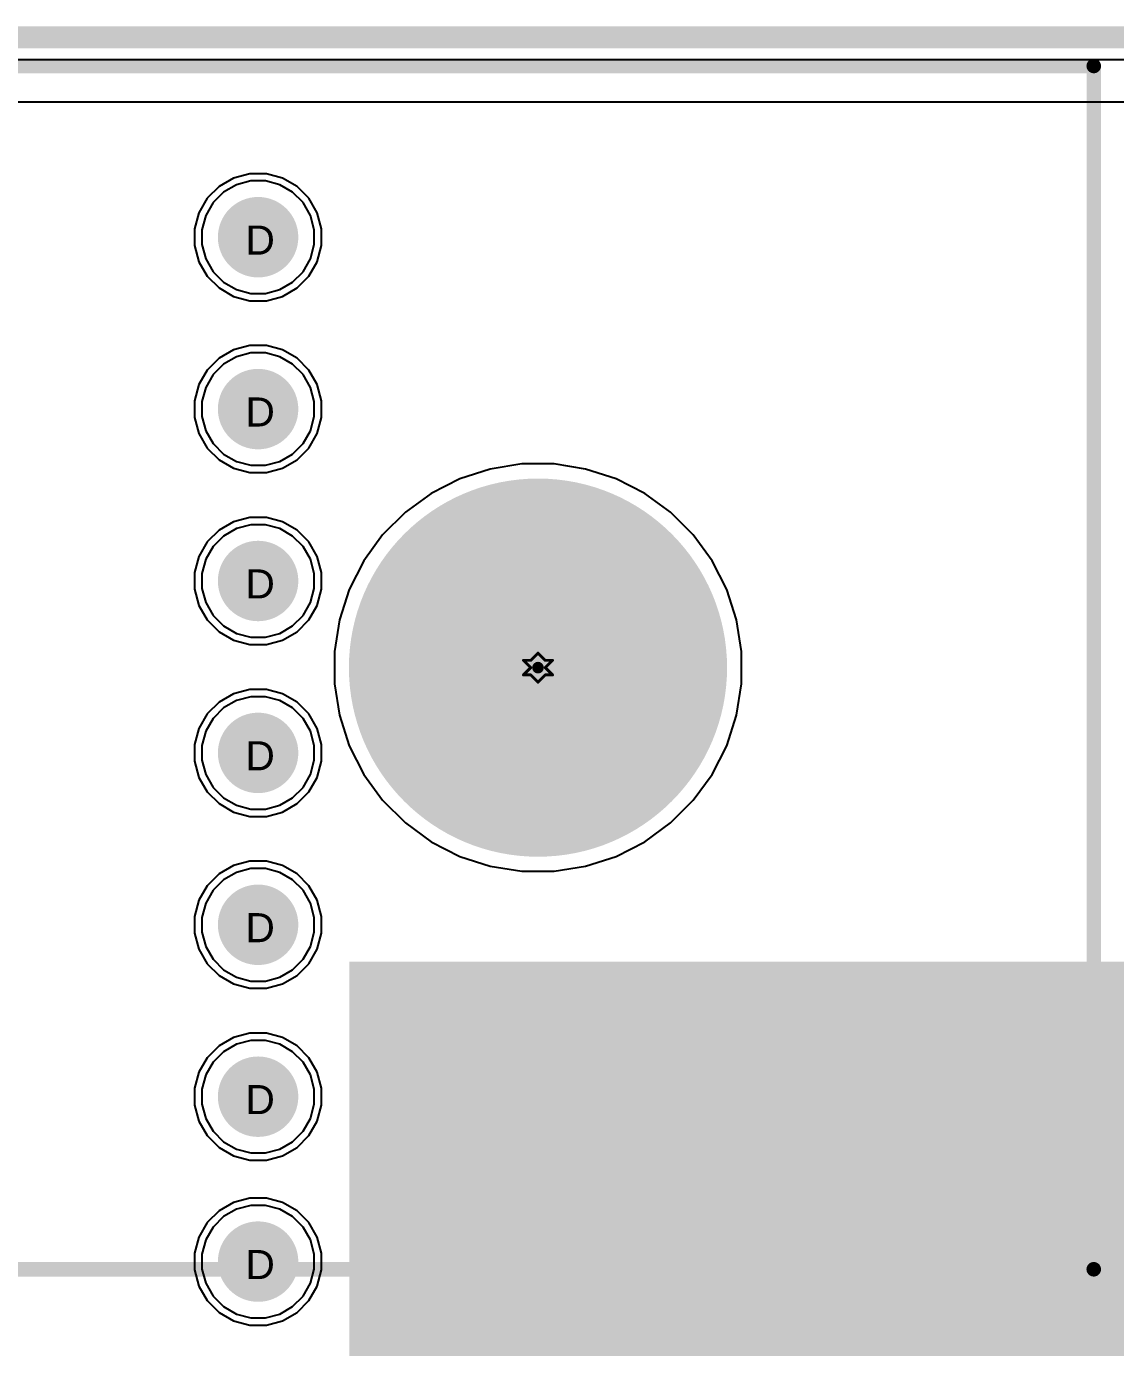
# Model space of a CAD drawing. Header units: inches. Extents: x 0 to 5379, y 0 to 5429.
# Drawn here: x 315.01 to 334.02, y 197.13 to 220.19 of the extents above; entities that cross this region are included whole.
import ezdxf

# ---------------------------------------------------------------- set-up
doc = ezdxf.new("R2010")
doc.units = ezdxf.units.IN
for name, color, linetype in [('Board Outline', 216, 'Continuous'), ('Bottom Layer', 5, 'Continuous'), ('Bottom Solder', 6, 'Continuous'), ('Drill Drawing', 1, 'Continuous'), ('GND01', 16, 'Continuous'), ('GND02', 76, 'Continuous'), ('Pad Holes', 156, 'Continuous'), ('PWR', 156, 'Continuous'), ('SIG 01', 90, 'Continuous'), ('Top Layer', 1, 'Continuous'), ('Top Overlay', 2, 'Continuous'), ('Top Solder', 216, 'Continuous'), ('Via Holes', 16, 'Continuous')]:
    doc.layers.add(name, color=color, linetype=linetype)
doc.styles.add('Arial', font='', dxfattribs={"height": 0.2})
doc.styles.get('Arial').set_extended_font_data('Arial')

# ---------------------------------------------------------------- blocks, each defined once
blk = doc.blocks.new('KF88SM_16_0_3P_831')
at = {"layer": 'Bottom Solder'}
h = blk.add_hatch(color=6, dxfattribs=at)
edge = h.paths.add_edge_path()
edge.add_arc((-32, 0), 0.102, 0, 360)
at = {"layer": 'Pad Holes'}
h = blk.add_hatch(color=7, dxfattribs=at)
edge = h.paths.add_edge_path()
edge.add_arc((-32, 0), 3.3, 0, 360)
at = {"layer": 'Top Solder'}
h = blk.add_hatch(color=216, dxfattribs=at)
edge = h.paths.add_edge_path()
edge.add_arc((-32, 0), 0.102, 0, 360)
at = {"layer": 'Top Overlay'}
for points in [[(41.7, 10.5, 0.254, 0.254, 0), (-41.7, 10.5, 0.254, 0.254, 0)], [(-41.7, 10.5, 0.254, 0.254, 0), (-41.7, -10.5, 0.254, 0.254, 0)], [(41.7, -10.5, 0.254, 0.254, 0), (-41.7, -10.5, 0.254, 0.254, 0)]]:
    blk.add_lwpolyline(points, format="xyseb", dxfattribs=at)
for points in [[(-41.763, 10.5, 0.127, 0.127, 1), (-41.636, 10.5, 0.127, 0.127, 1)], [(-41.763, 10.5, 0.127, 0.127, 1), (-41.636, 10.5, 0.127, 0.127, 1)], [(-41.763, -10.5, 0.127, 0.127, 1), (-41.636, -10.5, 0.127, 0.127, 1)], [(-41.763, -10.5, 0.127, 0.127, 1), (-41.636, -10.5, 0.127, 0.127, 1)]]:
    blk.add_lwpolyline(points, format="xyseb", close=True, dxfattribs=at)

msp = doc.modelspace()

# ---------------------------------------------------------------- hatches: boundary and pattern name
at = {"layer": 'Bottom Layer'}
h = msp.add_hatch(color=5, dxfattribs=at)
edge = h.paths.add_edge_path()
edge.add_arc((319.055, 216.512), 0.6, 0, 360)
h = msp.add_hatch(color=5, dxfattribs=at)
edge = h.paths.add_edge_path()
edge.add_arc((319.055, 213.512), 0.6, 0, 360)
h = msp.add_hatch(color=5, dxfattribs=at)
edge = h.paths.add_edge_path()
edge.add_arc((319.055, 210.512), 0.6, 0, 360)
h = msp.add_hatch(color=5, dxfattribs=at)
edge = h.paths.add_edge_path()
edge.add_arc((319.055, 207.512), 0.6, 0, 360)
h = msp.add_hatch(color=5, dxfattribs=at)
edge = h.paths.add_edge_path()
edge.add_arc((319.055, 204.512), 0.6, 0, 360)
h = msp.add_hatch(color=5, dxfattribs=at)
edge = h.paths.add_edge_path()
edge.add_arc((319.055, 201.512), 0.6, 0, 360)
h = msp.add_hatch(color=5, dxfattribs=at)
edge = h.paths.add_edge_path()
edge.add_arc((319.055, 198.634), 0.6, 0, 360)
at = {"layer": 'Bottom Solder'}
h = msp.add_hatch(color=6, dxfattribs=at)
edge = h.paths.add_edge_path()
edge.add_arc((319.055, 216.512), 0.702, 0, 360)
h = msp.add_hatch(color=6, dxfattribs=at)
edge = h.paths.add_edge_path()
edge.add_arc((319.055, 213.512), 0.702, 0, 360)
h = msp.add_hatch(color=6, dxfattribs=at)
edge = h.paths.add_edge_path()
edge.add_arc((319.055, 210.512), 0.702, 0, 360)
h = msp.add_hatch(color=6, dxfattribs=at)
edge = h.paths.add_edge_path()
edge.add_arc((319.055, 207.512), 0.702, 0, 360)
h = msp.add_hatch(color=6, dxfattribs=at)
edge = h.paths.add_edge_path()
edge.add_arc((319.055, 204.512), 0.702, 0, 360)
msp.add_hatch(color=6, dxfattribs=at).paths.add_polyline_path([(320.646, 159.182), (347.218, 159.182), (347.218, 203.866), (320.646, 203.866)])
h = msp.add_hatch(color=6, dxfattribs=at)
edge = h.paths.add_edge_path()
edge.add_arc((319.055, 201.512), 0.702, 0, 360)
h = msp.add_hatch(color=6, dxfattribs=at)
edge = h.paths.add_edge_path()
edge.add_arc((319.055, 198.634), 0.702, 0, 360)
at = {"layer": 'GND01'}
h = msp.add_hatch(color=16, dxfattribs=at)
edge = h.paths.add_edge_path()
edge.add_arc((319.055, 216.512), 0.6, 0, 360)
h = msp.add_hatch(color=16, dxfattribs=at)
edge = h.paths.add_edge_path()
edge.add_arc((319.055, 213.512), 0.6, 0, 360)
h = msp.add_hatch(color=16, dxfattribs=at)
edge = h.paths.add_edge_path()
edge.add_arc((319.055, 210.512), 0.6, 0, 360)
h = msp.add_hatch(color=16, dxfattribs=at)
edge = h.paths.add_edge_path()
edge.add_arc((319.055, 207.512), 0.6, 0, 360)
h = msp.add_hatch(color=16, dxfattribs=at)
edge = h.paths.add_edge_path()
edge.add_arc((319.055, 204.512), 0.6, 0, 360)
h = msp.add_hatch(color=16, dxfattribs=at)
edge = h.paths.add_edge_path()
edge.add_arc((319.055, 201.512), 0.6, 0, 360)
h = msp.add_hatch(color=16, dxfattribs=at)
edge = h.paths.add_edge_path()
edge.add_arc((319.055, 198.634), 0.6, 0, 360)
at = {"layer": 'GND02'}
h = msp.add_hatch(color=76, dxfattribs=at)
edge = h.paths.add_edge_path()
edge.add_arc((319.055, 216.512), 0.6, 0, 360)
h = msp.add_hatch(color=76, dxfattribs=at)
edge = h.paths.add_edge_path()
edge.add_arc((319.055, 213.512), 0.6, 0, 360)
h = msp.add_hatch(color=76, dxfattribs=at)
edge = h.paths.add_edge_path()
edge.add_arc((319.055, 210.512), 0.6, 0, 360)
h = msp.add_hatch(color=76, dxfattribs=at)
edge = h.paths.add_edge_path()
edge.add_arc((319.055, 207.512), 0.6, 0, 360)
h = msp.add_hatch(color=76, dxfattribs=at)
edge = h.paths.add_edge_path()
edge.add_arc((319.055, 204.512), 0.6, 0, 360)
h = msp.add_hatch(color=76, dxfattribs=at)
edge = h.paths.add_edge_path()
edge.add_arc((319.055, 201.512), 0.6, 0, 360)
h = msp.add_hatch(color=76, dxfattribs=at)
edge = h.paths.add_edge_path()
edge.add_arc((319.055, 198.634), 0.6, 0, 360)
at = {"layer": 'PWR'}
h = msp.add_hatch(color=156, dxfattribs=at)
edge = h.paths.add_edge_path()
edge.add_arc((319.055, 216.512), 0.6, 0, 360)
h = msp.add_hatch(color=156, dxfattribs=at)
edge = h.paths.add_edge_path()
edge.add_arc((319.055, 213.512), 0.6, 0, 360)
h = msp.add_hatch(color=156, dxfattribs=at)
edge = h.paths.add_edge_path()
edge.add_arc((319.055, 210.512), 0.6, 0, 360)
h = msp.add_hatch(color=156, dxfattribs=at)
edge = h.paths.add_edge_path()
edge.add_arc((319.055, 207.512), 0.6, 0, 360)
h = msp.add_hatch(color=156, dxfattribs=at)
edge = h.paths.add_edge_path()
edge.add_arc((319.055, 204.512), 0.6, 0, 360)
h = msp.add_hatch(color=156, dxfattribs=at)
edge = h.paths.add_edge_path()
edge.add_arc((319.055, 201.512), 0.6, 0, 360)
h = msp.add_hatch(color=156, dxfattribs=at)
edge = h.paths.add_edge_path()
edge.add_arc((319.055, 198.634), 0.6, 0, 360)
at = {"layer": 'SIG 01'}
h = msp.add_hatch(color=90, dxfattribs=at)
edge = h.paths.add_edge_path()
edge.add_arc((319.055, 216.512), 0.6, 0, 360)
h = msp.add_hatch(color=90, dxfattribs=at)
edge = h.paths.add_edge_path()
edge.add_arc((319.055, 213.512), 0.6, 0, 360)
h = msp.add_hatch(color=90, dxfattribs=at)
edge = h.paths.add_edge_path()
edge.add_arc((319.055, 210.512), 0.6, 0, 360)
h = msp.add_hatch(color=90, dxfattribs=at)
edge = h.paths.add_edge_path()
edge.add_arc((319.055, 207.512), 0.6, 0, 360)
h = msp.add_hatch(color=90, dxfattribs=at)
edge = h.paths.add_edge_path()
edge.add_arc((319.055, 204.512), 0.6, 0, 360)
h = msp.add_hatch(color=90, dxfattribs=at)
edge = h.paths.add_edge_path()
edge.add_arc((319.055, 201.512), 0.6, 0, 360)
h = msp.add_hatch(color=90, dxfattribs=at)
edge = h.paths.add_edge_path()
edge.add_arc((319.055, 198.634), 0.6, 0, 360)
at = {"layer": 'Top Layer'}
h = msp.add_hatch(color=1, dxfattribs=at)
edge = h.paths.add_edge_path()
edge.add_arc((319.055, 216.512), 0.6, 0, 360)
h = msp.add_hatch(color=1, dxfattribs=at)
edge = h.paths.add_edge_path()
edge.add_arc((319.055, 213.512), 0.6, 0, 360)
h = msp.add_hatch(color=1, dxfattribs=at)
edge = h.paths.add_edge_path()
edge.add_arc((319.055, 210.512), 0.6, 0, 360)
h = msp.add_hatch(color=1, dxfattribs=at)
edge = h.paths.add_edge_path()
edge.add_arc((319.055, 207.512), 0.6, 0, 360)
h = msp.add_hatch(color=1, dxfattribs=at)
edge = h.paths.add_edge_path()
edge.add_arc((319.055, 204.512), 0.6, 0, 360)
h = msp.add_hatch(color=1, dxfattribs=at)
edge = h.paths.add_edge_path()
edge.add_arc((319.055, 201.512), 0.6, 0, 360)
h = msp.add_hatch(color=1, dxfattribs=at)
edge = h.paths.add_edge_path()
edge.add_arc((319.055, 198.634), 0.6, 0, 360)
at = {"layer": 'Top Solder'}
h = msp.add_hatch(color=216, dxfattribs=at)
edge = h.paths.add_edge_path()
edge.add_arc((319.055, 216.512), 0.702, 0, 360)
h = msp.add_hatch(color=216, dxfattribs=at)
edge = h.paths.add_edge_path()
edge.add_arc((319.055, 213.512), 0.702, 0, 360)
h = msp.add_hatch(color=216, dxfattribs=at)
edge = h.paths.add_edge_path()
edge.add_arc((319.055, 210.512), 0.702, 0, 360)
h = msp.add_hatch(color=216, dxfattribs=at)
edge = h.paths.add_edge_path()
edge.add_arc((319.055, 207.512), 0.702, 0, 360)
h = msp.add_hatch(color=216, dxfattribs=at)
edge = h.paths.add_edge_path()
edge.add_arc((319.055, 204.512), 0.702, 0, 360)
h = msp.add_hatch(color=216, dxfattribs=at)
edge = h.paths.add_edge_path()
edge.add_arc((319.055, 201.512), 0.702, 0, 360)
h = msp.add_hatch(color=216, dxfattribs=at)
edge = h.paths.add_edge_path()
edge.add_arc((319.055, 198.634), 0.702, 0, 360)
at = {"layer": 'Via Holes'}
h = msp.add_hatch(color=7, dxfattribs=at)
edge = h.paths.add_edge_path()
edge.add_arc((319.055, 216.512), 0.35, 0, 360)
h = msp.add_hatch(color=7, dxfattribs=at)
edge = h.paths.add_edge_path()
edge.add_arc((319.055, 213.512), 0.35, 0, 360)
h = msp.add_hatch(color=7, dxfattribs=at)
edge = h.paths.add_edge_path()
edge.add_arc((319.055, 210.512), 0.35, 0, 360)
h = msp.add_hatch(color=7, dxfattribs=at)
edge = h.paths.add_edge_path()
edge.add_arc((319.055, 207.512), 0.35, 0, 360)
h = msp.add_hatch(color=7, dxfattribs=at)
edge = h.paths.add_edge_path()
edge.add_arc((319.055, 204.512), 0.35, 0, 360)
h = msp.add_hatch(color=7, dxfattribs=at)
edge = h.paths.add_edge_path()
edge.add_arc((319.055, 201.512), 0.35, 0, 360)
h = msp.add_hatch(color=7, dxfattribs=at)
edge = h.paths.add_edge_path()
edge.add_arc((319.055, 198.634), 0.35, 0, 360)

# ---------------------------------------------------------------- linework, layer by layer
at = {"layer": 'Board Outline'}
msp.add_lwpolyline([(0, 220, 0.381, 0.381, 0), (350, 220, 0.381, 0.381, 0)], format="xyseb", dxfattribs=at)
at = {"layer": 'Bottom Layer'}
for p, q in [((303.276, 218.872), (338.516, 218.872)), ((323.108, 212.466), (322.576, 212.294)), ((323.66, 212.554), (323.108, 212.466)), ((324.22, 212.554), (323.66, 212.554)), ((324.772, 212.466), (324.22, 212.554)), ((325.304, 212.294), (324.772, 212.466)), ((322.576, 212.294), (322.077, 212.04)), ((325.803, 212.04), (325.304, 212.294)), ((322.077, 212.04), (321.625, 211.711)), ((326.255, 211.711), (325.803, 212.04)), ((321.625, 211.711), (321.229, 211.315)), ((326.651, 211.315), (326.255, 211.711)), ((321.229, 211.315), (320.9, 210.863)), ((326.979, 210.863), (326.651, 211.315)), ((320.9, 210.863), (320.646, 210.364)), ((327.233, 210.364), (326.979, 210.863)), ((320.646, 210.364), (320.473, 209.832)), ((327.406, 209.832), (327.233, 210.364)), ((320.473, 209.832), (320.386, 209.28)), ((327.494, 209.28), (327.406, 209.832)), ((320.386, 209.28), (320.386, 208.72)), ((327.494, 208.72), (327.494, 209.28)), ((320.386, 208.72), (320.473, 208.168)), ((327.406, 208.168), (327.494, 208.72)), ((320.473, 208.168), (320.646, 207.636)), ((327.233, 207.636), (327.406, 208.168)), ((320.646, 207.636), (320.9, 207.137)), ((326.979, 207.137), (327.233, 207.636)), ((320.9, 207.137), (321.229, 206.685)), ((326.651, 206.685), (326.979, 207.137)), ((321.229, 206.685), (321.625, 206.289)), ((326.255, 206.289), (326.651, 206.685)), ((321.625, 206.289), (322.077, 205.96)), ((325.803, 205.96), (326.255, 206.289)), ((322.077, 205.96), (322.576, 205.706)), ((325.304, 205.706), (325.803, 205.96)), ((322.576, 205.706), (323.108, 205.534)), ((324.772, 205.534), (325.304, 205.706)), ((323.108, 205.534), (323.66, 205.446)), ((323.66, 205.446), (324.22, 205.446)), ((324.22, 205.446), (324.772, 205.534))]:
    msp.add_line(p, q, dxfattribs=at)
at = {"layer": 'Drill Drawing'}
for points in [[(323.686, 209.127, 0.0508, 0.0508, 0), (323.813, 209, 0.0508, 0.0508, 0)], [(323.686, 209.127, 0.0508, 0.0508, 0), (323.813, 209.127, 0.0508, 0.0508, 0)], [(323.813, 209.127, 0.0508, 0.0508, 0), (323.94, 209.254, 0.0508, 0.0508, 0)], [(323.94, 209.254, 0.0508, 0.0508, 0), (324.067, 209.127, 0.0508, 0.0508, 0)], [(324.067, 209.127, 0.0508, 0.0508, 0), (324.194, 209.127, 0.0508, 0.0508, 0)], [(324.067, 209, 0.0508, 0.0508, 0), (324.194, 209.127, 0.0508, 0.0508, 0)], [(323.686, 208.873, 0.0508, 0.0508, 0), (323.813, 209, 0.0508, 0.0508, 0)], [(323.686, 208.873, 0.0508, 0.0508, 0), (323.813, 208.873, 0.0508, 0.0508, 0)], [(323.813, 208.873, 0.0508, 0.0508, 0), (323.94, 208.746, 0.0508, 0.0508, 0)], [(323.94, 208.746, 0.0508, 0.0508, 0), (324.067, 208.873, 0.0508, 0.0508, 0)], [(324.067, 209, 0.0508, 0.0508, 0), (324.194, 208.873, 0.0508, 0.0508, 0)], [(324.067, 208.873, 0.0508, 0.0508, 0), (324.194, 208.873, 0.0508, 0.0508, 0)]]:
    msp.add_lwpolyline(points, format="xyseb", dxfattribs=at)
for points in [[(323.673, 209.127, 0.0254, 0.0254, 1), (323.699, 209.127, 0.0254, 0.0254, 1)], [(323.673, 209.127, 0.0254, 0.0254, 1), (323.699, 209.127, 0.0254, 0.0254, 1)], [(323.8, 209.127, 0.0254, 0.0254, 1), (323.826, 209.127, 0.0254, 0.0254, 1)], [(323.8, 209.127, 0.0254, 0.0254, 1), (323.826, 209.127, 0.0254, 0.0254, 1)], [(323.927, 209.254, 0.0254, 0.0254, 1), (323.953, 209.254, 0.0254, 0.0254, 1)], [(323.927, 209.254, 0.0254, 0.0254, 1), (323.953, 209.254, 0.0254, 0.0254, 1)], [(324.054, 209.127, 0.0254, 0.0254, 1), (324.08, 209.127, 0.0254, 0.0254, 1)], [(324.054, 209.127, 0.0254, 0.0254, 1), (324.08, 209.127, 0.0254, 0.0254, 1)], [(324.181, 209.127, 0.0254, 0.0254, 1), (324.207, 209.127, 0.0254, 0.0254, 1)], [(324.181, 209.127, 0.0254, 0.0254, 1), (324.207, 209.127, 0.0254, 0.0254, 1)], [(323.673, 208.873, 0.0254, 0.0254, 1), (323.699, 208.873, 0.0254, 0.0254, 1)], [(323.673, 208.873, 0.0254, 0.0254, 1), (323.699, 208.873, 0.0254, 0.0254, 1)], [(323.8, 209, 0.0254, 0.0254, 1), (323.826, 209, 0.0254, 0.0254, 1)], [(323.8, 209, 0.0254, 0.0254, 1), (323.826, 209, 0.0254, 0.0254, 1)], [(323.8, 208.873, 0.0254, 0.0254, 1), (323.826, 208.873, 0.0254, 0.0254, 1)], [(323.8, 208.873, 0.0254, 0.0254, 1), (323.826, 208.873, 0.0254, 0.0254, 1)], [(324.054, 209, 0.0254, 0.0254, 1), (324.08, 209, 0.0254, 0.0254, 1)], [(324.054, 209, 0.0254, 0.0254, 1), (324.08, 209, 0.0254, 0.0254, 1)], [(324.054, 208.873, 0.0254, 0.0254, 1), (324.08, 208.873, 0.0254, 0.0254, 1)], [(324.054, 208.873, 0.0254, 0.0254, 1), (324.08, 208.873, 0.0254, 0.0254, 1)], [(324.181, 208.873, 0.0254, 0.0254, 1), (324.207, 208.873, 0.0254, 0.0254, 1)], [(324.181, 208.873, 0.0254, 0.0254, 1), (324.207, 208.873, 0.0254, 0.0254, 1)], [(323.927, 208.746, 0.0254, 0.0254, 1), (323.953, 208.746, 0.0254, 0.0254, 1)], [(323.927, 208.746, 0.0254, 0.0254, 1), (323.953, 208.746, 0.0254, 0.0254, 1)]]:
    msp.add_lwpolyline(points, format="xyseb", close=True, dxfattribs=at)
at = {"layer": 'GND01'}
for p, q in [((196.838, 219.612), (349.612, 219.612)), ((318.627, 217.545), (318.375, 217.399)), ((318.909, 217.62), (318.627, 217.545)), ((319.201, 217.62), (318.909, 217.62)), ((319.483, 217.545), (319.201, 217.62)), ((319.735, 217.399), (319.483, 217.545)), ((318.375, 217.399), (318.168, 217.193)), ((319.942, 217.193), (319.735, 217.399)), ((318.168, 217.193), (318.023, 216.94)), ((320.087, 216.94), (319.942, 217.193)), ((318.023, 216.94), (317.947, 216.658)), ((320.163, 216.658), (320.087, 216.94)), ((317.947, 216.658), (317.947, 216.367)), ((320.163, 216.367), (320.163, 216.658)), ((317.947, 216.367), (318.023, 216.085)), ((320.087, 216.085), (320.163, 216.367)), ((318.023, 216.085), (318.168, 215.832)), ((319.942, 215.832), (320.087, 216.085)), ((318.168, 215.832), (318.375, 215.626)), ((319.735, 215.626), (319.942, 215.832)), ((318.375, 215.626), (318.627, 215.48)), ((319.483, 215.48), (319.735, 215.626)), ((318.627, 215.48), (318.909, 215.404)), ((318.909, 215.404), (319.201, 215.404)), ((319.201, 215.404), (319.483, 215.48)), ((318.627, 214.545), (318.375, 214.399)), ((318.909, 214.62), (318.627, 214.545)), ((319.201, 214.62), (318.909, 214.62)), ((319.483, 214.545), (319.201, 214.62)), ((319.735, 214.399), (319.483, 214.545)), ((318.375, 214.399), (318.168, 214.193)), ((319.942, 214.193), (319.735, 214.399)), ((318.168, 214.193), (318.023, 213.94)), ((320.087, 213.94), (319.942, 214.193)), ((318.023, 213.94), (317.947, 213.658)), ((320.163, 213.658), (320.087, 213.94)), ((317.947, 213.658), (317.947, 213.367)), ((320.163, 213.367), (320.163, 213.658)), ((317.947, 213.367), (318.023, 213.085)), ((320.087, 213.085), (320.163, 213.367)), ((318.023, 213.085), (318.168, 212.832)), ((319.942, 212.832), (320.087, 213.085)), ((318.168, 212.832), (318.375, 212.626)), ((319.735, 212.626), (319.942, 212.832)), ((318.375, 212.626), (318.627, 212.48)), ((319.483, 212.48), (319.735, 212.626)), ((318.627, 212.48), (318.909, 212.404)), ((318.909, 212.404), (319.201, 212.404)), ((319.201, 212.404), (319.483, 212.48)), ((323.108, 212.466), (322.576, 212.294)), ((323.66, 212.554), (323.108, 212.466)), ((324.22, 212.554), (323.66, 212.554)), ((324.772, 212.466), (324.22, 212.554)), ((325.304, 212.294), (324.772, 212.466)), ((322.576, 212.294), (322.077, 212.04)), ((325.803, 212.04), (325.304, 212.294)), ((322.077, 212.04), (321.625, 211.711)), ((326.255, 211.711), (325.803, 212.04)), ((321.625, 211.711), (321.229, 211.315)), ((326.651, 211.315), (326.255, 211.711)), ((318.627, 211.545), (318.375, 211.399)), ((318.909, 211.62), (318.627, 211.545)), ((319.201, 211.62), (318.909, 211.62)), ((319.483, 211.545), (319.201, 211.62)), ((319.735, 211.399), (319.483, 211.545)), ((318.375, 211.399), (318.168, 211.193)), ((319.942, 211.193), (319.735, 211.399)), ((321.229, 211.315), (320.9, 210.863)), ((326.979, 210.863), (326.651, 211.315)), ((318.168, 211.193), (318.023, 210.94)), ((320.087, 210.94), (319.942, 211.193)), ((318.023, 210.94), (317.947, 210.658)), ((320.163, 210.658), (320.087, 210.94)), ((320.9, 210.863), (320.646, 210.364)), ((327.233, 210.364), (326.979, 210.863)), ((317.947, 210.658), (317.947, 210.367)), ((320.163, 210.367), (320.163, 210.658)), ((317.947, 210.367), (318.023, 210.085)), ((320.087, 210.085), (320.163, 210.367)), ((320.646, 210.364), (320.473, 209.832)), ((327.406, 209.832), (327.233, 210.364)), ((318.023, 210.085), (318.168, 209.832)), ((319.942, 209.832), (320.087, 210.085)), ((318.168, 209.832), (318.375, 209.626)), ((319.735, 209.626), (319.942, 209.832)), ((320.473, 209.832), (320.386, 209.28)), ((327.494, 209.28), (327.406, 209.832)), ((318.375, 209.626), (318.627, 209.48)), ((319.483, 209.48), (319.735, 209.626)), ((318.627, 209.48), (318.909, 209.404)), ((318.909, 209.404), (319.201, 209.404)), ((319.201, 209.404), (319.483, 209.48)), ((320.386, 209.28), (320.386, 208.72)), ((327.494, 208.72), (327.494, 209.28)), ((320.386, 208.72), (320.473, 208.168)), ((327.406, 208.168), (327.494, 208.72)), ((318.627, 208.545), (318.375, 208.399)), ((318.909, 208.62), (318.627, 208.545)), ((319.201, 208.62), (318.909, 208.62)), ((319.483, 208.545), (319.201, 208.62)), ((319.735, 208.399), (319.483, 208.545)), ((318.375, 208.399), (318.168, 208.193)), ((319.942, 208.193), (319.735, 208.399)), ((318.168, 208.193), (318.023, 207.94)), ((320.087, 207.94), (319.942, 208.193)), ((320.473, 208.168), (320.646, 207.636)), ((327.233, 207.636), (327.406, 208.168)), ((318.023, 207.94), (317.947, 207.658)), ((320.163, 207.658), (320.087, 207.94)), ((317.947, 207.658), (317.947, 207.367)), ((320.163, 207.367), (320.163, 207.658)), ((320.646, 207.636), (320.9, 207.137)), ((326.979, 207.137), (327.233, 207.636)), ((317.947, 207.367), (318.023, 207.085)), ((320.087, 207.085), (320.163, 207.367)), ((318.023, 207.085), (318.168, 206.832)), ((319.942, 206.832), (320.087, 207.085)), ((320.9, 207.137), (321.229, 206.685)), ((326.651, 206.685), (326.979, 207.137)), ((318.168, 206.832), (318.375, 206.626)), ((319.735, 206.626), (319.942, 206.832)), ((318.375, 206.626), (318.627, 206.48)), ((319.483, 206.48), (319.735, 206.626)), ((321.229, 206.685), (321.625, 206.289)), ((326.255, 206.289), (326.651, 206.685)), ((318.627, 206.48), (318.909, 206.404)), ((318.909, 206.404), (319.201, 206.404)), ((319.201, 206.404), (319.483, 206.48)), ((321.625, 206.289), (322.077, 205.96)), ((325.803, 205.96), (326.255, 206.289)), ((322.077, 205.96), (322.576, 205.706)), ((325.304, 205.706), (325.803, 205.96)), ((322.576, 205.706), (323.108, 205.534)), ((324.772, 205.534), (325.304, 205.706)), ((318.627, 205.545), (318.375, 205.399)), ((318.909, 205.62), (318.627, 205.545)), ((319.201, 205.62), (318.909, 205.62)), ((319.483, 205.545), (319.201, 205.62)), ((319.735, 205.399), (319.483, 205.545)), ((323.108, 205.534), (323.66, 205.446)), ((323.66, 205.446), (324.22, 205.446)), ((324.22, 205.446), (324.772, 205.534)), ((318.375, 205.399), (318.168, 205.193)), ((319.942, 205.193), (319.735, 205.399)), ((318.168, 205.193), (318.023, 204.94)), ((320.087, 204.94), (319.942, 205.193)), ((318.023, 204.94), (317.947, 204.658)), ((320.163, 204.658), (320.087, 204.94)), ((317.947, 204.658), (317.947, 204.367)), ((320.163, 204.367), (320.163, 204.658)), ((317.947, 204.367), (318.023, 204.085)), ((320.087, 204.085), (320.163, 204.367)), ((318.023, 204.085), (318.168, 203.832)), ((319.942, 203.832), (320.087, 204.085)), ((318.168, 203.832), (318.375, 203.626)), ((319.735, 203.626), (319.942, 203.832)), ((318.375, 203.626), (318.627, 203.48)), ((319.483, 203.48), (319.735, 203.626)), ((318.627, 203.48), (318.909, 203.404)), ((318.909, 203.404), (319.201, 203.404)), ((319.201, 203.404), (319.483, 203.48)), ((318.627, 202.545), (318.375, 202.399)), ((318.909, 202.62), (318.627, 202.545)), ((319.201, 202.62), (318.909, 202.62)), ((319.483, 202.545), (319.201, 202.62)), ((319.735, 202.399), (319.483, 202.545)), ((318.375, 202.399), (318.168, 202.193)), ((319.942, 202.193), (319.735, 202.399)), ((318.168, 202.193), (318.023, 201.94)), ((320.087, 201.94), (319.942, 202.193)), ((318.023, 201.94), (317.947, 201.658)), ((320.163, 201.658), (320.087, 201.94)), ((317.947, 201.658), (317.947, 201.367)), ((320.163, 201.367), (320.163, 201.658)), ((317.947, 201.367), (318.023, 201.085)), ((320.087, 201.085), (320.163, 201.367)), ((318.023, 201.085), (318.168, 200.832)), ((319.942, 200.832), (320.087, 201.085)), ((318.168, 200.832), (318.375, 200.626)), ((319.735, 200.626), (319.942, 200.832)), ((318.375, 200.626), (318.627, 200.48)), ((319.483, 200.48), (319.735, 200.626)), ((318.627, 200.48), (318.909, 200.404)), ((318.909, 200.404), (319.201, 200.404)), ((319.201, 200.404), (319.483, 200.48)), ((318.909, 199.742), (318.627, 199.666)), ((319.201, 199.742), (318.909, 199.742)), ((319.483, 199.666), (319.201, 199.742)), ((318.375, 199.52), (318.168, 199.314)), ((318.627, 199.666), (318.375, 199.52)), ((319.735, 199.52), (319.483, 199.666)), ((319.942, 199.314), (319.735, 199.52)), ((318.168, 199.314), (318.023, 199.061)), ((320.087, 199.061), (319.942, 199.314)), ((318.023, 199.061), (317.947, 198.779)), ((320.163, 198.779), (320.087, 199.061)), ((317.947, 198.779), (317.947, 198.488)), ((320.163, 198.488), (320.163, 198.779)), ((317.947, 198.488), (318.023, 198.206)), ((320.087, 198.206), (320.163, 198.488)), ((318.023, 198.206), (318.168, 197.953)), ((319.942, 197.953), (320.087, 198.206)), ((318.168, 197.953), (318.375, 197.747)), ((319.735, 197.747), (319.942, 197.953)), ((318.375, 197.747), (318.627, 197.601)), ((318.627, 197.601), (318.909, 197.526)), ((319.201, 197.526), (319.483, 197.601)), ((319.483, 197.601), (319.735, 197.747)), ((318.909, 197.526), (319.201, 197.526))]:
    msp.add_line(p, q, dxfattribs=at)
at = {"layer": 'GND02'}
for p, q in [((196.838, 219.612), (349.612, 219.612)), ((318.627, 217.545), (318.375, 217.399)), ((318.909, 217.62), (318.627, 217.545)), ((319.201, 217.62), (318.909, 217.62)), ((319.483, 217.545), (319.201, 217.62)), ((319.735, 217.399), (319.483, 217.545)), ((318.375, 217.399), (318.168, 217.193)), ((319.942, 217.193), (319.735, 217.399)), ((318.168, 217.193), (318.023, 216.94)), ((320.087, 216.94), (319.942, 217.193)), ((318.023, 216.94), (317.947, 216.658)), ((320.163, 216.658), (320.087, 216.94)), ((317.947, 216.658), (317.947, 216.367)), ((320.163, 216.367), (320.163, 216.658)), ((317.947, 216.367), (318.023, 216.085)), ((320.087, 216.085), (320.163, 216.367)), ((318.023, 216.085), (318.168, 215.832)), ((319.942, 215.832), (320.087, 216.085)), ((318.168, 215.832), (318.375, 215.626)), ((319.735, 215.626), (319.942, 215.832)), ((318.375, 215.626), (318.627, 215.48)), ((319.483, 215.48), (319.735, 215.626)), ((318.627, 215.48), (318.909, 215.404)), ((318.909, 215.404), (319.201, 215.404)), ((319.201, 215.404), (319.483, 215.48)), ((318.627, 214.545), (318.375, 214.399)), ((318.909, 214.62), (318.627, 214.545)), ((319.201, 214.62), (318.909, 214.62)), ((319.483, 214.545), (319.201, 214.62)), ((319.735, 214.399), (319.483, 214.545)), ((318.375, 214.399), (318.168, 214.193)), ((319.942, 214.193), (319.735, 214.399)), ((318.168, 214.193), (318.023, 213.94)), ((320.087, 213.94), (319.942, 214.193)), ((318.023, 213.94), (317.947, 213.658)), ((320.163, 213.658), (320.087, 213.94)), ((317.947, 213.658), (317.947, 213.367)), ((320.163, 213.367), (320.163, 213.658)), ((317.947, 213.367), (318.023, 213.085)), ((320.087, 213.085), (320.163, 213.367)), ((318.023, 213.085), (318.168, 212.832)), ((319.942, 212.832), (320.087, 213.085)), ((318.168, 212.832), (318.375, 212.626)), ((319.735, 212.626), (319.942, 212.832)), ((318.375, 212.626), (318.627, 212.48)), ((319.483, 212.48), (319.735, 212.626)), ((318.627, 212.48), (318.909, 212.404)), ((318.909, 212.404), (319.201, 212.404)), ((319.201, 212.404), (319.483, 212.48)), ((323.108, 212.466), (322.576, 212.294)), ((323.66, 212.554), (323.108, 212.466)), ((324.22, 212.554), (323.66, 212.554)), ((324.772, 212.466), (324.22, 212.554)), ((325.304, 212.294), (324.772, 212.466)), ((322.576, 212.294), (322.077, 212.04)), ((325.803, 212.04), (325.304, 212.294)), ((322.077, 212.04), (321.625, 211.711)), ((326.255, 211.711), (325.803, 212.04)), ((321.625, 211.711), (321.229, 211.315)), ((326.651, 211.315), (326.255, 211.711)), ((318.627, 211.545), (318.375, 211.399)), ((318.909, 211.62), (318.627, 211.545)), ((319.201, 211.62), (318.909, 211.62)), ((319.483, 211.545), (319.201, 211.62)), ((319.735, 211.399), (319.483, 211.545)), ((318.375, 211.399), (318.168, 211.193)), ((319.942, 211.193), (319.735, 211.399)), ((321.229, 211.315), (320.9, 210.863)), ((326.979, 210.863), (326.651, 211.315)), ((318.168, 211.193), (318.023, 210.94)), ((320.087, 210.94), (319.942, 211.193)), ((318.023, 210.94), (317.947, 210.658)), ((320.163, 210.658), (320.087, 210.94)), ((320.9, 210.863), (320.646, 210.364)), ((327.233, 210.364), (326.979, 210.863)), ((317.947, 210.658), (317.947, 210.367)), ((320.163, 210.367), (320.163, 210.658)), ((317.947, 210.367), (318.023, 210.085)), ((320.087, 210.085), (320.163, 210.367)), ((320.646, 210.364), (320.473, 209.832)), ((327.406, 209.832), (327.233, 210.364)), ((318.023, 210.085), (318.168, 209.832)), ((319.942, 209.832), (320.087, 210.085)), ((318.168, 209.832), (318.375, 209.626)), ((319.735, 209.626), (319.942, 209.832)), ((320.473, 209.832), (320.386, 209.28)), ((327.494, 209.28), (327.406, 209.832)), ((318.375, 209.626), (318.627, 209.48)), ((319.483, 209.48), (319.735, 209.626)), ((318.627, 209.48), (318.909, 209.404)), ((318.909, 209.404), (319.201, 209.404)), ((319.201, 209.404), (319.483, 209.48)), ((320.386, 209.28), (320.386, 208.72)), ((327.494, 208.72), (327.494, 209.28)), ((320.386, 208.72), (320.473, 208.168)), ((327.406, 208.168), (327.494, 208.72)), ((318.627, 208.545), (318.375, 208.399)), ((318.909, 208.62), (318.627, 208.545)), ((319.201, 208.62), (318.909, 208.62)), ((319.483, 208.545), (319.201, 208.62)), ((319.735, 208.399), (319.483, 208.545)), ((318.375, 208.399), (318.168, 208.193)), ((319.942, 208.193), (319.735, 208.399)), ((318.168, 208.193), (318.023, 207.94)), ((320.087, 207.94), (319.942, 208.193)), ((320.473, 208.168), (320.646, 207.636)), ((327.233, 207.636), (327.406, 208.168)), ((318.023, 207.94), (317.947, 207.658)), ((320.163, 207.658), (320.087, 207.94)), ((317.947, 207.658), (317.947, 207.367)), ((320.163, 207.367), (320.163, 207.658)), ((320.646, 207.636), (320.9, 207.137)), ((326.979, 207.137), (327.233, 207.636)), ((317.947, 207.367), (318.023, 207.085)), ((320.087, 207.085), (320.163, 207.367)), ((318.023, 207.085), (318.168, 206.832)), ((319.942, 206.832), (320.087, 207.085)), ((320.9, 207.137), (321.229, 206.685)), ((326.651, 206.685), (326.979, 207.137)), ((318.168, 206.832), (318.375, 206.626)), ((319.735, 206.626), (319.942, 206.832)), ((318.375, 206.626), (318.627, 206.48)), ((319.483, 206.48), (319.735, 206.626)), ((321.229, 206.685), (321.625, 206.289)), ((326.255, 206.289), (326.651, 206.685)), ((318.627, 206.48), (318.909, 206.404)), ((318.909, 206.404), (319.201, 206.404)), ((319.201, 206.404), (319.483, 206.48)), ((321.625, 206.289), (322.077, 205.96)), ((325.803, 205.96), (326.255, 206.289)), ((322.077, 205.96), (322.576, 205.706)), ((325.304, 205.706), (325.803, 205.96)), ((322.576, 205.706), (323.108, 205.534)), ((324.772, 205.534), (325.304, 205.706)), ((318.627, 205.545), (318.375, 205.399)), ((318.909, 205.62), (318.627, 205.545)), ((319.201, 205.62), (318.909, 205.62)), ((319.483, 205.545), (319.201, 205.62)), ((319.735, 205.399), (319.483, 205.545)), ((323.108, 205.534), (323.66, 205.446)), ((323.66, 205.446), (324.22, 205.446)), ((324.22, 205.446), (324.772, 205.534)), ((318.375, 205.399), (318.168, 205.193)), ((319.942, 205.193), (319.735, 205.399)), ((318.168, 205.193), (318.023, 204.94)), ((320.087, 204.94), (319.942, 205.193)), ((318.023, 204.94), (317.947, 204.658)), ((320.163, 204.658), (320.087, 204.94)), ((317.947, 204.658), (317.947, 204.367)), ((320.163, 204.367), (320.163, 204.658)), ((317.947, 204.367), (318.023, 204.085)), ((320.087, 204.085), (320.163, 204.367)), ((318.023, 204.085), (318.168, 203.832)), ((319.942, 203.832), (320.087, 204.085)), ((318.168, 203.832), (318.375, 203.626)), ((319.735, 203.626), (319.942, 203.832)), ((318.375, 203.626), (318.627, 203.48)), ((319.483, 203.48), (319.735, 203.626)), ((318.627, 203.48), (318.909, 203.404)), ((318.909, 203.404), (319.201, 203.404)), ((319.201, 203.404), (319.483, 203.48)), ((318.627, 202.545), (318.375, 202.399)), ((318.909, 202.62), (318.627, 202.545)), ((319.201, 202.62), (318.909, 202.62)), ((319.483, 202.545), (319.201, 202.62)), ((319.735, 202.399), (319.483, 202.545)), ((318.375, 202.399), (318.168, 202.193)), ((319.942, 202.193), (319.735, 202.399)), ((318.168, 202.193), (318.023, 201.94)), ((320.087, 201.94), (319.942, 202.193)), ((318.023, 201.94), (317.947, 201.658)), ((320.163, 201.658), (320.087, 201.94)), ((317.947, 201.658), (317.947, 201.367)), ((320.163, 201.367), (320.163, 201.658)), ((317.947, 201.367), (318.023, 201.085)), ((320.087, 201.085), (320.163, 201.367)), ((318.023, 201.085), (318.168, 200.832)), ((319.942, 200.832), (320.087, 201.085)), ((318.168, 200.832), (318.375, 200.626)), ((319.735, 200.626), (319.942, 200.832)), ((318.375, 200.626), (318.627, 200.48)), ((319.483, 200.48), (319.735, 200.626)), ((318.627, 200.48), (318.909, 200.404)), ((318.909, 200.404), (319.201, 200.404)), ((319.201, 200.404), (319.483, 200.48)), ((318.909, 199.742), (318.627, 199.666)), ((319.201, 199.742), (318.909, 199.742)), ((319.483, 199.666), (319.201, 199.742)), ((318.375, 199.52), (318.168, 199.314)), ((318.627, 199.666), (318.375, 199.52)), ((319.735, 199.52), (319.483, 199.666)), ((319.942, 199.314), (319.735, 199.52)), ((318.168, 199.314), (318.023, 199.061)), ((320.087, 199.061), (319.942, 199.314)), ((318.023, 199.061), (317.947, 198.779)), ((320.163, 198.779), (320.087, 199.061)), ((317.947, 198.779), (317.947, 198.488)), ((320.163, 198.488), (320.163, 198.779)), ((317.947, 198.488), (318.023, 198.206)), ((320.087, 198.206), (320.163, 198.488)), ((318.023, 198.206), (318.168, 197.953)), ((319.942, 197.953), (320.087, 198.206)), ((318.168, 197.953), (318.375, 197.747)), ((319.735, 197.747), (319.942, 197.953)), ((318.375, 197.747), (318.627, 197.601)), ((318.627, 197.601), (318.909, 197.526)), ((319.201, 197.526), (319.483, 197.601)), ((319.483, 197.601), (319.735, 197.747)), ((318.909, 197.526), (319.201, 197.526))]:
    msp.add_line(p, q, dxfattribs=at)
at = {"layer": 'PWR'}
for p, q in [((255.14, 219.612), (349.612, 219.612)), ((318.627, 217.545), (318.375, 217.399)), ((318.909, 217.62), (318.627, 217.545)), ((319.201, 217.62), (318.909, 217.62)), ((319.483, 217.545), (319.201, 217.62)), ((319.735, 217.399), (319.483, 217.545)), ((318.375, 217.399), (318.168, 217.193)), ((319.942, 217.193), (319.735, 217.399)), ((318.168, 217.193), (318.023, 216.94)), ((320.087, 216.94), (319.942, 217.193)), ((318.023, 216.94), (317.947, 216.658)), ((320.163, 216.658), (320.087, 216.94)), ((317.947, 216.658), (317.947, 216.367)), ((320.163, 216.367), (320.163, 216.658)), ((317.947, 216.367), (318.023, 216.085)), ((320.087, 216.085), (320.163, 216.367)), ((318.023, 216.085), (318.168, 215.832)), ((319.942, 215.832), (320.087, 216.085)), ((318.168, 215.832), (318.375, 215.626)), ((319.735, 215.626), (319.942, 215.832)), ((318.375, 215.626), (318.627, 215.48)), ((319.483, 215.48), (319.735, 215.626)), ((318.627, 215.48), (318.909, 215.404)), ((318.909, 215.404), (319.201, 215.404)), ((319.201, 215.404), (319.483, 215.48)), ((318.627, 214.545), (318.375, 214.399)), ((318.909, 214.62), (318.627, 214.545)), ((319.201, 214.62), (318.909, 214.62)), ((319.483, 214.545), (319.201, 214.62)), ((319.735, 214.399), (319.483, 214.545)), ((318.375, 214.399), (318.168, 214.193)), ((319.942, 214.193), (319.735, 214.399)), ((318.168, 214.193), (318.023, 213.94)), ((320.087, 213.94), (319.942, 214.193)), ((318.023, 213.94), (317.947, 213.658)), ((320.163, 213.658), (320.087, 213.94)), ((317.947, 213.658), (317.947, 213.367)), ((320.163, 213.367), (320.163, 213.658)), ((317.947, 213.367), (318.023, 213.085)), ((320.087, 213.085), (320.163, 213.367)), ((318.023, 213.085), (318.168, 212.832)), ((319.942, 212.832), (320.087, 213.085)), ((318.168, 212.832), (318.375, 212.626)), ((319.735, 212.626), (319.942, 212.832)), ((318.375, 212.626), (318.627, 212.48)), ((319.483, 212.48), (319.735, 212.626)), ((318.627, 212.48), (318.909, 212.404)), ((318.909, 212.404), (319.201, 212.404)), ((319.201, 212.404), (319.483, 212.48)), ((323.108, 212.466), (322.576, 212.294)), ((323.66, 212.554), (323.108, 212.466)), ((324.22, 212.554), (323.66, 212.554)), ((324.772, 212.466), (324.22, 212.554)), ((325.304, 212.294), (324.772, 212.466)), ((322.576, 212.294), (322.077, 212.04)), ((325.803, 212.04), (325.304, 212.294)), ((322.077, 212.04), (321.625, 211.711)), ((326.255, 211.711), (325.803, 212.04)), ((321.625, 211.711), (321.229, 211.315)), ((326.651, 211.315), (326.255, 211.711)), ((318.627, 211.545), (318.375, 211.399)), ((318.909, 211.62), (318.627, 211.545)), ((319.201, 211.62), (318.909, 211.62)), ((319.483, 211.545), (319.201, 211.62)), ((319.735, 211.399), (319.483, 211.545)), ((318.375, 211.399), (318.168, 211.193)), ((319.942, 211.193), (319.735, 211.399)), ((321.229, 211.315), (320.9, 210.863)), ((326.979, 210.863), (326.651, 211.315)), ((318.168, 211.193), (318.023, 210.94)), ((320.087, 210.94), (319.942, 211.193)), ((318.023, 210.94), (317.947, 210.658)), ((320.163, 210.658), (320.087, 210.94)), ((320.9, 210.863), (320.646, 210.364)), ((327.233, 210.364), (326.979, 210.863)), ((317.947, 210.658), (317.947, 210.367)), ((320.163, 210.367), (320.163, 210.658)), ((317.947, 210.367), (318.023, 210.085)), ((320.087, 210.085), (320.163, 210.367)), ((320.646, 210.364), (320.473, 209.832)), ((327.406, 209.832), (327.233, 210.364)), ((318.023, 210.085), (318.168, 209.832)), ((319.942, 209.832), (320.087, 210.085)), ((318.168, 209.832), (318.375, 209.626)), ((319.735, 209.626), (319.942, 209.832)), ((320.473, 209.832), (320.386, 209.28)), ((327.494, 209.28), (327.406, 209.832)), ((318.375, 209.626), (318.627, 209.48)), ((319.483, 209.48), (319.735, 209.626)), ((318.627, 209.48), (318.909, 209.404)), ((318.909, 209.404), (319.201, 209.404)), ((319.201, 209.404), (319.483, 209.48)), ((320.386, 209.28), (320.386, 208.72)), ((327.494, 208.72), (327.494, 209.28)), ((320.386, 208.72), (320.473, 208.168)), ((327.406, 208.168), (327.494, 208.72)), ((318.627, 208.545), (318.375, 208.399)), ((318.909, 208.62), (318.627, 208.545)), ((319.201, 208.62), (318.909, 208.62)), ((319.483, 208.545), (319.201, 208.62)), ((319.735, 208.399), (319.483, 208.545)), ((318.375, 208.399), (318.168, 208.193)), ((319.942, 208.193), (319.735, 208.399)), ((318.168, 208.193), (318.023, 207.94)), ((320.087, 207.94), (319.942, 208.193)), ((320.473, 208.168), (320.646, 207.636)), ((327.233, 207.636), (327.406, 208.168)), ((318.023, 207.94), (317.947, 207.658)), ((320.163, 207.658), (320.087, 207.94)), ((317.947, 207.658), (317.947, 207.367)), ((320.163, 207.367), (320.163, 207.658)), ((320.646, 207.636), (320.9, 207.137)), ((326.979, 207.137), (327.233, 207.636)), ((317.947, 207.367), (318.023, 207.085)), ((320.087, 207.085), (320.163, 207.367)), ((318.023, 207.085), (318.168, 206.832)), ((319.942, 206.832), (320.087, 207.085)), ((320.9, 207.137), (321.229, 206.685)), ((326.651, 206.685), (326.979, 207.137)), ((318.168, 206.832), (318.375, 206.626)), ((319.735, 206.626), (319.942, 206.832)), ((318.375, 206.626), (318.627, 206.48)), ((319.483, 206.48), (319.735, 206.626)), ((321.229, 206.685), (321.625, 206.289)), ((326.255, 206.289), (326.651, 206.685)), ((318.627, 206.48), (318.909, 206.404)), ((318.909, 206.404), (319.201, 206.404)), ((319.201, 206.404), (319.483, 206.48)), ((321.625, 206.289), (322.077, 205.96)), ((325.803, 205.96), (326.255, 206.289)), ((322.077, 205.96), (322.576, 205.706)), ((325.304, 205.706), (325.803, 205.96)), ((322.576, 205.706), (323.108, 205.534)), ((324.772, 205.534), (325.304, 205.706)), ((318.627, 205.545), (318.375, 205.399)), ((318.909, 205.62), (318.627, 205.545)), ((319.201, 205.62), (318.909, 205.62)), ((319.483, 205.545), (319.201, 205.62)), ((319.735, 205.399), (319.483, 205.545)), ((323.108, 205.534), (323.66, 205.446)), ((323.66, 205.446), (324.22, 205.446)), ((324.22, 205.446), (324.772, 205.534)), ((318.375, 205.399), (318.168, 205.193)), ((319.942, 205.193), (319.735, 205.399)), ((318.168, 205.193), (318.023, 204.94)), ((320.087, 204.94), (319.942, 205.193)), ((318.023, 204.94), (317.947, 204.658)), ((320.163, 204.658), (320.087, 204.94)), ((317.947, 204.658), (317.947, 204.367)), ((320.163, 204.367), (320.163, 204.658)), ((317.947, 204.367), (318.023, 204.085)), ((320.087, 204.085), (320.163, 204.367)), ((318.023, 204.085), (318.168, 203.832)), ((319.942, 203.832), (320.087, 204.085)), ((318.168, 203.832), (318.375, 203.626)), ((319.735, 203.626), (319.942, 203.832)), ((318.375, 203.626), (318.627, 203.48)), ((319.483, 203.48), (319.735, 203.626)), ((318.627, 203.48), (318.909, 203.404)), ((318.909, 203.404), (319.201, 203.404)), ((319.201, 203.404), (319.483, 203.48)), ((318.627, 202.545), (318.375, 202.399)), ((318.909, 202.62), (318.627, 202.545)), ((319.201, 202.62), (318.909, 202.62)), ((319.483, 202.545), (319.201, 202.62)), ((319.735, 202.399), (319.483, 202.545)), ((318.375, 202.399), (318.168, 202.193)), ((319.942, 202.193), (319.735, 202.399)), ((318.168, 202.193), (318.023, 201.94)), ((320.087, 201.94), (319.942, 202.193)), ((318.023, 201.94), (317.947, 201.658)), ((320.163, 201.658), (320.087, 201.94)), ((317.947, 201.658), (317.947, 201.367)), ((320.163, 201.367), (320.163, 201.658)), ((317.947, 201.367), (318.023, 201.085)), ((320.087, 201.085), (320.163, 201.367)), ((318.023, 201.085), (318.168, 200.832)), ((319.942, 200.832), (320.087, 201.085)), ((318.168, 200.832), (318.375, 200.626)), ((319.735, 200.626), (319.942, 200.832)), ((318.375, 200.626), (318.627, 200.48)), ((319.483, 200.48), (319.735, 200.626)), ((318.627, 200.48), (318.909, 200.404)), ((318.909, 200.404), (319.201, 200.404)), ((319.201, 200.404), (319.483, 200.48)), ((318.909, 199.742), (318.627, 199.666)), ((319.201, 199.742), (318.909, 199.742)), ((319.483, 199.666), (319.201, 199.742)), ((318.375, 199.52), (318.168, 199.314)), ((318.627, 199.666), (318.375, 199.52)), ((319.735, 199.52), (319.483, 199.666)), ((319.942, 199.314), (319.735, 199.52)), ((318.168, 199.314), (318.023, 199.061)), ((320.087, 199.061), (319.942, 199.314)), ((318.023, 199.061), (317.947, 198.779)), ((320.163, 198.779), (320.087, 199.061)), ((317.947, 198.779), (317.947, 198.488)), ((320.163, 198.488), (320.163, 198.779)), ((317.947, 198.488), (318.023, 198.206)), ((320.087, 198.206), (320.163, 198.488)), ((318.023, 198.206), (318.168, 197.953)), ((319.942, 197.953), (320.087, 198.206)), ((318.168, 197.953), (318.375, 197.747)), ((319.735, 197.747), (319.942, 197.953)), ((318.375, 197.747), (318.627, 197.601)), ((318.627, 197.601), (318.909, 197.526)), ((319.201, 197.526), (319.483, 197.601)), ((319.483, 197.601), (319.735, 197.747)), ((318.909, 197.526), (319.201, 197.526))]:
    msp.add_line(p, q, dxfattribs=at)
at = {"layer": 'SIG 01'}
for p, q in [((281.414, 219.612), (338.498, 219.612)), ((318.926, 217.493), (318.676, 217.427)), ((319.184, 217.493), (318.926, 217.493)), ((319.434, 217.427), (319.184, 217.493)), ((318.453, 217.297), (318.27, 217.115)), ((318.676, 217.427), (318.453, 217.297)), ((319.657, 217.297), (319.434, 217.427)), ((319.84, 217.115), (319.657, 217.297)), ((318.27, 217.115), (318.141, 216.891)), ((319.969, 216.891), (319.84, 217.115)), ((318.141, 216.891), (318.074, 216.642)), ((320.036, 216.642), (319.969, 216.891)), ((318.074, 216.642), (318.074, 216.383)), ((320.036, 216.383), (320.036, 216.642)), ((318.074, 216.383), (318.141, 216.134)), ((319.969, 216.134), (320.036, 216.383)), ((318.141, 216.134), (318.27, 215.91)), ((319.84, 215.91), (319.969, 216.134)), ((318.27, 215.91), (318.453, 215.727)), ((319.657, 215.727), (319.84, 215.91)), ((318.453, 215.727), (318.676, 215.598)), ((318.676, 215.598), (318.926, 215.531)), ((319.184, 215.531), (319.434, 215.598)), ((319.434, 215.598), (319.657, 215.727)), ((318.926, 215.531), (319.184, 215.531)), ((318.926, 214.493), (318.676, 214.427)), ((319.184, 214.493), (318.926, 214.493)), ((319.434, 214.427), (319.184, 214.493)), ((318.453, 214.297), (318.27, 214.115)), ((318.676, 214.427), (318.453, 214.297)), ((319.657, 214.297), (319.434, 214.427)), ((319.84, 214.115), (319.657, 214.297)), ((318.27, 214.115), (318.141, 213.891)), ((319.969, 213.891), (319.84, 214.115)), ((318.141, 213.891), (318.074, 213.642)), ((320.036, 213.642), (319.969, 213.891)), ((318.074, 213.642), (318.074, 213.383)), ((320.036, 213.383), (320.036, 213.642)), ((318.074, 213.383), (318.141, 213.134)), ((319.969, 213.134), (320.036, 213.383)), ((318.141, 213.134), (318.27, 212.91)), ((319.84, 212.91), (319.969, 213.134)), ((318.27, 212.91), (318.453, 212.727)), ((319.657, 212.727), (319.84, 212.91)), ((318.453, 212.727), (318.676, 212.598)), ((318.676, 212.598), (318.926, 212.531)), ((319.184, 212.531), (319.434, 212.598)), ((319.434, 212.598), (319.657, 212.727)), ((318.926, 212.531), (319.184, 212.531)), ((323.108, 212.466), (322.576, 212.294)), ((323.66, 212.554), (323.108, 212.466)), ((324.22, 212.554), (323.66, 212.554)), ((324.772, 212.466), (324.22, 212.554)), ((325.304, 212.294), (324.772, 212.466)), ((322.576, 212.294), (322.077, 212.04)), ((325.803, 212.04), (325.304, 212.294)), ((322.077, 212.04), (321.625, 211.711)), ((326.255, 211.711), (325.803, 212.04)), ((321.625, 211.711), (321.229, 211.315)), ((326.651, 211.315), (326.255, 211.711)), ((318.926, 211.493), (318.676, 211.427)), ((319.184, 211.493), (318.926, 211.493)), ((319.434, 211.427), (319.184, 211.493)), ((318.453, 211.297), (318.27, 211.115)), ((318.676, 211.427), (318.453, 211.297)), ((319.657, 211.297), (319.434, 211.427)), ((319.84, 211.115), (319.657, 211.297)), ((321.229, 211.315), (320.9, 210.863)), ((326.979, 210.863), (326.651, 211.315)), ((318.27, 211.115), (318.141, 210.891)), ((319.969, 210.891), (319.84, 211.115)), ((318.141, 210.891), (318.074, 210.642)), ((320.036, 210.642), (319.969, 210.891)), ((320.9, 210.863), (320.646, 210.364)), ((327.233, 210.364), (326.979, 210.863)), ((318.074, 210.642), (318.074, 210.383)), ((320.036, 210.383), (320.036, 210.642)), ((318.074, 210.383), (318.141, 210.134)), ((319.969, 210.134), (320.036, 210.383)), ((320.646, 210.364), (320.473, 209.832)), ((327.406, 209.832), (327.233, 210.364)), ((318.141, 210.134), (318.27, 209.91)), ((319.84, 209.91), (319.969, 210.134)), ((318.27, 209.91), (318.453, 209.727)), ((319.657, 209.727), (319.84, 209.91)), ((320.473, 209.832), (320.386, 209.28)), ((327.494, 209.28), (327.406, 209.832)), ((318.453, 209.727), (318.676, 209.598)), ((318.676, 209.598), (318.926, 209.531)), ((319.184, 209.531), (319.434, 209.598)), ((319.434, 209.598), (319.657, 209.727)), ((318.926, 209.531), (319.184, 209.531)), ((320.386, 209.28), (320.386, 208.72)), ((327.494, 208.72), (327.494, 209.28)), ((320.386, 208.72), (320.473, 208.168)), ((327.406, 208.168), (327.494, 208.72)), ((318.926, 208.493), (318.676, 208.427)), ((319.184, 208.493), (318.926, 208.493)), ((319.434, 208.427), (319.184, 208.493)), ((318.453, 208.297), (318.27, 208.115)), ((318.676, 208.427), (318.453, 208.297)), ((319.657, 208.297), (319.434, 208.427)), ((319.84, 208.115), (319.657, 208.297)), ((318.27, 208.115), (318.141, 207.891)), ((319.969, 207.891), (319.84, 208.115)), ((320.473, 208.168), (320.646, 207.636)), ((327.233, 207.636), (327.406, 208.168)), ((318.141, 207.891), (318.074, 207.642)), ((320.036, 207.642), (319.969, 207.891)), ((318.074, 207.642), (318.074, 207.383)), ((320.036, 207.383), (320.036, 207.642)), ((320.646, 207.636), (320.9, 207.137)), ((326.979, 207.137), (327.233, 207.636)), ((318.074, 207.383), (318.141, 207.134)), ((319.969, 207.134), (320.036, 207.383)), ((318.141, 207.134), (318.27, 206.91)), ((319.84, 206.91), (319.969, 207.134)), ((320.9, 207.137), (321.229, 206.685)), ((326.651, 206.685), (326.979, 207.137)), ((318.27, 206.91), (318.453, 206.727)), ((319.657, 206.727), (319.84, 206.91)), ((318.453, 206.727), (318.676, 206.598)), ((318.676, 206.598), (318.926, 206.531)), ((319.184, 206.531), (319.434, 206.598)), ((319.434, 206.598), (319.657, 206.727)), ((321.229, 206.685), (321.625, 206.289)), ((326.255, 206.289), (326.651, 206.685)), ((318.926, 206.531), (319.184, 206.531)), ((321.625, 206.289), (322.077, 205.96)), ((325.803, 205.96), (326.255, 206.289)), ((322.077, 205.96), (322.576, 205.706)), ((325.304, 205.706), (325.803, 205.96)), ((322.576, 205.706), (323.108, 205.534)), ((324.772, 205.534), (325.304, 205.706)), ((318.926, 205.493), (318.676, 205.427)), ((319.184, 205.493), (318.926, 205.493)), ((319.434, 205.427), (319.184, 205.493)), ((323.108, 205.534), (323.66, 205.446)), ((323.66, 205.446), (324.22, 205.446)), ((324.22, 205.446), (324.772, 205.534)), ((318.453, 205.297), (318.27, 205.115)), ((318.676, 205.427), (318.453, 205.297)), ((319.657, 205.297), (319.434, 205.427)), ((319.84, 205.115), (319.657, 205.297)), ((318.27, 205.115), (318.141, 204.891)), ((319.969, 204.891), (319.84, 205.115)), ((318.141, 204.891), (318.074, 204.642)), ((320.036, 204.642), (319.969, 204.891)), ((318.074, 204.642), (318.074, 204.383)), ((320.036, 204.383), (320.036, 204.642)), ((318.074, 204.383), (318.141, 204.134)), ((319.969, 204.134), (320.036, 204.383)), ((318.141, 204.134), (318.27, 203.91)), ((319.84, 203.91), (319.969, 204.134)), ((318.27, 203.91), (318.453, 203.727)), ((319.657, 203.727), (319.84, 203.91)), ((318.453, 203.727), (318.676, 203.598)), ((318.676, 203.598), (318.926, 203.531)), ((319.184, 203.531), (319.434, 203.598)), ((319.434, 203.598), (319.657, 203.727)), ((318.926, 203.531), (319.184, 203.531)), ((318.926, 202.493), (318.676, 202.427)), ((319.184, 202.493), (318.926, 202.493)), ((319.434, 202.427), (319.184, 202.493)), ((318.453, 202.297), (318.27, 202.115)), ((318.676, 202.427), (318.453, 202.297)), ((319.657, 202.297), (319.434, 202.427)), ((319.84, 202.115), (319.657, 202.297)), ((318.27, 202.115), (318.141, 201.891)), ((319.969, 201.891), (319.84, 202.115)), ((318.141, 201.891), (318.074, 201.642)), ((320.036, 201.642), (319.969, 201.891)), ((318.074, 201.642), (318.074, 201.383)), ((320.036, 201.383), (320.036, 201.642)), ((318.074, 201.383), (318.141, 201.134)), ((319.969, 201.134), (320.036, 201.383)), ((318.141, 201.134), (318.27, 200.91)), ((319.84, 200.91), (319.969, 201.134)), ((318.27, 200.91), (318.453, 200.727)), ((319.657, 200.727), (319.84, 200.91)), ((318.453, 200.727), (318.676, 200.598)), ((318.676, 200.598), (318.926, 200.531)), ((319.184, 200.531), (319.434, 200.598)), ((319.434, 200.598), (319.657, 200.727)), ((318.926, 200.531), (319.184, 200.531)), ((318.676, 199.548), (318.453, 199.419)), ((318.926, 199.615), (318.676, 199.548)), ((319.184, 199.615), (318.926, 199.615)), ((319.434, 199.548), (319.184, 199.615)), ((319.657, 199.419), (319.434, 199.548)), ((318.27, 199.236), (318.141, 199.012)), ((318.453, 199.419), (318.27, 199.236)), ((319.84, 199.236), (319.657, 199.419)), ((319.969, 199.012), (319.84, 199.236)), ((318.141, 199.012), (318.074, 198.763)), ((320.036, 198.763), (319.969, 199.012)), ((318.074, 198.763), (318.074, 198.504)), ((320.036, 198.504), (320.036, 198.763)), ((318.074, 198.504), (318.141, 198.255)), ((319.969, 198.255), (320.036, 198.504)), ((318.141, 198.255), (318.27, 198.031)), ((319.84, 198.031), (319.969, 198.255)), ((318.27, 198.031), (318.453, 197.849)), ((318.453, 197.849), (318.676, 197.719)), ((319.434, 197.719), (319.657, 197.849)), ((319.657, 197.849), (319.84, 198.031)), ((318.676, 197.719), (318.926, 197.653)), ((318.926, 197.653), (319.184, 197.653)), ((319.184, 197.653), (319.434, 197.719))]:
    msp.add_line(p, q, dxfattribs=at)
at = {"layer": 'Top Layer'}
for p, q in [((300.109, 218.872), (338.516, 218.872)), ((323.108, 212.466), (322.576, 212.294)), ((323.66, 212.554), (323.108, 212.466)), ((324.22, 212.554), (323.66, 212.554)), ((324.772, 212.466), (324.22, 212.554)), ((325.304, 212.294), (324.772, 212.466)), ((322.576, 212.294), (322.077, 212.04)), ((325.803, 212.04), (325.304, 212.294)), ((322.077, 212.04), (321.625, 211.711)), ((326.255, 211.711), (325.803, 212.04)), ((321.625, 211.711), (321.229, 211.315)), ((326.651, 211.315), (326.255, 211.711)), ((321.229, 211.315), (320.9, 210.863)), ((326.979, 210.863), (326.651, 211.315)), ((320.9, 210.863), (320.646, 210.364)), ((327.233, 210.364), (326.979, 210.863)), ((320.646, 210.364), (320.473, 209.832)), ((327.406, 209.832), (327.233, 210.364)), ((320.473, 209.832), (320.386, 209.28)), ((327.494, 209.28), (327.406, 209.832)), ((320.386, 209.28), (320.386, 208.72)), ((327.494, 208.72), (327.494, 209.28)), ((320.386, 208.72), (320.473, 208.168)), ((327.406, 208.168), (327.494, 208.72)), ((320.473, 208.168), (320.646, 207.636)), ((327.233, 207.636), (327.406, 208.168)), ((320.646, 207.636), (320.9, 207.137)), ((326.979, 207.137), (327.233, 207.636)), ((320.9, 207.137), (321.229, 206.685)), ((326.651, 206.685), (326.979, 207.137)), ((321.229, 206.685), (321.625, 206.289)), ((326.255, 206.289), (326.651, 206.685)), ((321.625, 206.289), (322.077, 205.96)), ((325.803, 205.96), (326.255, 206.289)), ((322.077, 205.96), (322.576, 205.706)), ((325.304, 205.706), (325.803, 205.96)), ((322.576, 205.706), (323.108, 205.534)), ((324.772, 205.534), (325.304, 205.706)), ((323.108, 205.534), (323.66, 205.446)), ((323.66, 205.446), (324.22, 205.446)), ((324.22, 205.446), (324.772, 205.534))]:
    msp.add_line(p, q, dxfattribs=at)

# ---------------------------------------------------------------- block references
at = {"rotation": 180}
msp.add_blockref('KF88SM_16_0_3P_831', (291.94, 209), dxfattribs=at)

# ---------------------------------------------------------------- texts
at = {"layer": 'Drill Drawing', "style": 'Arial'}
for p in [(318.835, 216.208), (318.835, 213.208), (318.835, 210.208), (318.835, 207.208), (318.835, 204.208), (318.835, 201.208), (318.835, 198.329)]:
    msp.add_text('D', height=0.508, dxfattribs=at).set_placement(p)

doc.saveas('drawing.dxf')
